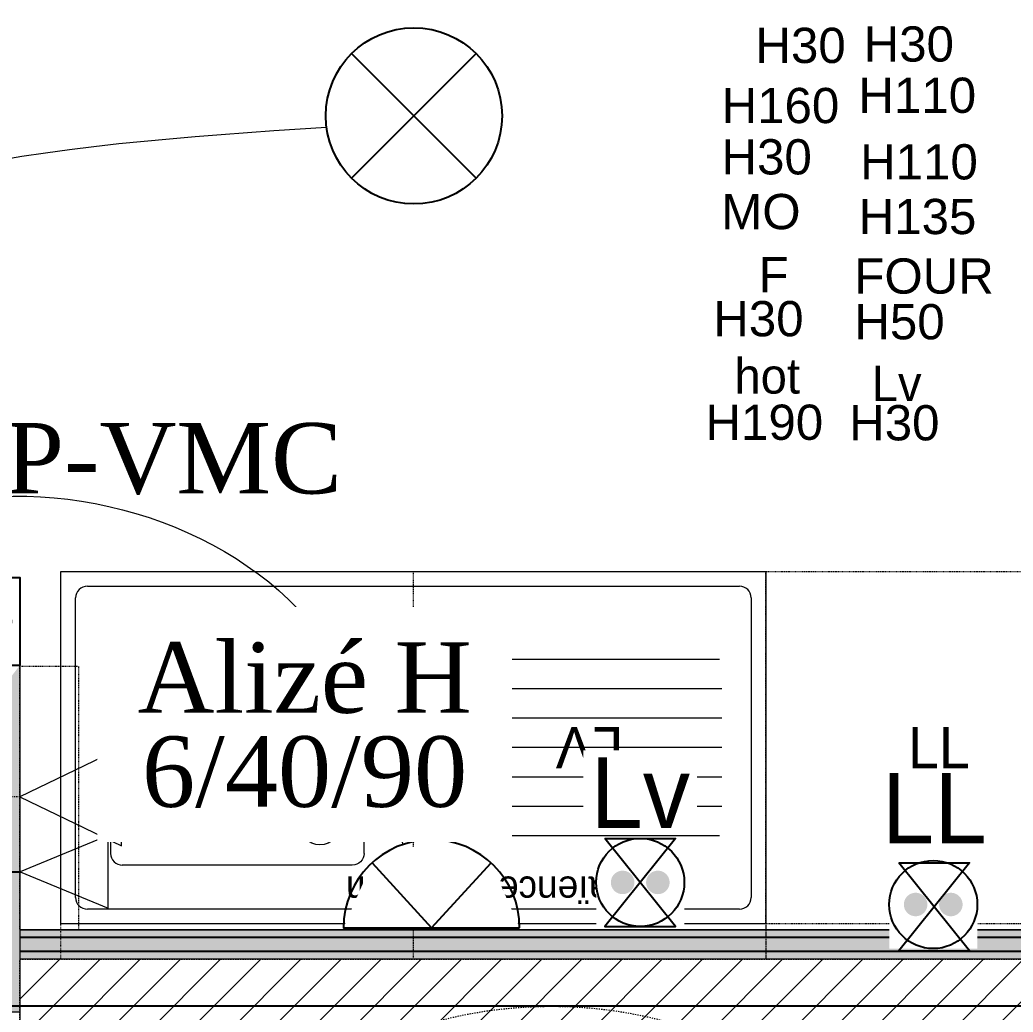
# Model space of a CAD drawing. Header units: centimetres. Extents: x 2191 to 12545, y -680 to 18662.
# Drawn here: x 11049.9 to 11219, y 9140.4 to 9309.3 of the extents above; entities that cross this region are included whole.
import ezdxf

# ---------------------------------------------------------------- set-up
doc = ezdxf.new("R2010")
doc.units = ezdxf.units.CM
for name, pattern in [('Style de ligne -1', [0.41664, 0.20828, -0.20836]), ('Style de ligne -13', [0.147638, 0.098425, -0.049213]), ('Style de ligne -5', [0.20828, 0.069425, -0.138855]), ('VW-01', [0.41656, 0.20828, -0.20828])]:
    doc.linetypes.add(name, pattern=pattern)
for name, color, linetype, lineweight in [('B AmÈnagement intÈrieur_Hatch', 7, 'Continuous', 5), ('F REMPLISSAGE-vert clair_Hatch', 7, 'Continuous', 5), ('F REMPLISSAGE-vert foncÈ_Hatch', 7, 'Continuous', 5), ('prlm-ELEC-CFO', 1, 'Continuous', 25)]:
    doc.layers.add(name, color=color, linetype=linetype, lineweight=lineweight)
for name, color, linetype in [('B Aménagement intérieur', 252, 'Continuous'), ('B Faux plafonds', 252, 'Continuous'), ('B Faux plafonds_Hatch', 252, 'Continuous'), ('B GÈnÈral_Hatch', 252, 'Continuous'), ('B Général', 252, 'Continuous'), ('C ANNOTATIONS-PMR', 252, 'Style de ligne -5'), ('C ANNOTATIONS-prestations', 252, 'Continuous'), ('D SURFACES-shab', 252, 'Continuous'), ('F REMPLISSAGE-vert clair', 252, 'Continuous'), ('F REMPLISSAGE-vert foncé', 252, 'Continuous'), ('prlm-EAU-EF', 161, 'Continuous'), ('prlm-VMC', 93, 'Continuous')]:
    doc.layers.add(name, color=color, linetype=linetype)
doc.styles.add('Arial', font='arial.ttf')
doc.styles.add('Eurostile', font='Eurosti.TTF')
doc.styles.add('Eurostile (italic)', font='Eurostib.TTF')
doc.styles.add('prlm-elec-cfo', font='comic.ttf', dxfattribs={"height": 12})
doc.styles.add('prlm-vmc', font='pala.ttf', dxfattribs={"height": 14})

# ---------------------------------------------------------------- blocks, each defined once
blk = doc.blocks.new('xi.be')
at = {"layer": 'prlm-VMC', "color": 0, "linetype": 'ByBlock', "lineweight": 5, "flags": 128}
blk.add_lwpolyline([(-6.17, -15), (6.17, -15), (0, 0)], close=True, dxfattribs=at)
at = {"layer": 'prlm-VMC', "color": 0, "linetype": 'ByBlock', "lineweight": 5}
blk.add_solid([(0, -1), (5.17, -14), (-5.17, -14), (0, -1)], dxfattribs=at)
blk = doc.blocks.new('xi.bp-vmc-cui')
at = {"layer": 'prlm-VMC', "color": 0, "linetype": 'ByBlock', "lineweight": -2, "flags": 128}
blk.add_lwpolyline([(-7.5, 7.5), (7.5, 7.5), (7.5, -7.5), (-7.5, -7.5)], close=True, dxfattribs=at)
at = {"layer": 'prlm-VMC', "color": 0, "linetype": 'ByBlock', "lineweight": -2}
blk.add_circle((0, 0), 6, dxfattribs=at)
blk = doc.blocks.new('xi.ECAP')
at = {"color": 0}
blk.add_wipeout([(-15, 0), (-10.13, 11.06), (0, 15), (10.13, 11.06), (15, 0)], dxfattribs=at).dxf.layer = 'prlm-ELEC-CFO'
at = {"layer": 'prlm-ELEC-CFO', "color": 0, "linetype": 'ByBlock', "lineweight": -2, "flags": 128}
blk.add_lwpolyline([(15, 0, 1), (-15, 0)], format="xyb", close=True, dxfattribs=at)
at = {"layer": 'prlm-ELEC-CFO', "color": 0}
blk.add_lwpolyline([(-10.13, 11.06), (0, 0), (10.13, 11.06)], dxfattribs=at)
blk = doc.blocks.new('xi.PTCE')
at = {"layer": 'prlm-ELEC-CFO', "color": 0}
for points in [[(-10.61, 10.61), (10.61, -10.61)], [(10.61, 10.61), (-10.61, -10.61)]]:
    blk.add_lwpolyline(points, dxfattribs=at)
at = {"layer": 'prlm-ELEC-CFO', "color": 0, "linetype": 'ByBlock'}
blk.add_circle((0, 0), 15, dxfattribs=at)
blk = doc.blocks.new('xi.LV')
at = {"color": 0, "lineweight": 5}
blk.add_wipeout([(-7.5, -7.5), (7.5, -7.5), (7.5, 7.5), (-7.5, 7.5)], dxfattribs=at).dxf.layer = 'prlm-ELEC-CFO'
at = {"layer": 'prlm-ELEC-CFO', "color": 0, "linetype": 'ByBlock', "lineweight": 5, "const_width": 2}
for points in [[(-4, 0, 1), (-2, 0, 1)], [(2, 0, 1), (4, 0, 1)]]:
    blk.add_lwpolyline(points, format="xyb", close=True, dxfattribs=at)
at = {"layer": 'prlm-ELEC-CFO', "color": 0, "linetype": 'ByBlock', "lineweight": -2}
blk.add_circle((0, 0), 7.5, dxfattribs=at)
blk = doc.blocks.new('xi.LVrob')
at = {"layer": 'prlm-EAU-EF', "color": 0}
blk.add_lwpolyline([(-6, 7.5), (6, 7.5), (-6, -7.5), (6, -7.5)], close=True, dxfattribs=at)
blk = doc.blocks.new('xi.LL')
at = {"color": 0, "lineweight": 5}
blk.add_wipeout([(-7.5, -7.5), (7.5, -7.5), (7.5, 7.5), (-7.5, 7.5)], dxfattribs=at).dxf.layer = 'prlm-ELEC-CFO'
at = {"layer": 'prlm-ELEC-CFO', "color": 0, "linetype": 'ByBlock', "lineweight": 5, "const_width": 2}
for points in [[(-4, 0, 1), (-2, 0, 1)], [(2, 0, 1), (4, 0, 1)]]:
    blk.add_lwpolyline(points, format="xyb", close=True, dxfattribs=at)
at = {"layer": 'prlm-ELEC-CFO', "color": 0, "linetype": 'ByBlock', "lineweight": -2}
blk.add_circle((0, 0), 7.5, dxfattribs=at)
blk = doc.blocks.new('xi.LLrob')
at = {"layer": 'prlm-EAU-EF', "color": 0}
blk.add_lwpolyline([(-6, 7.5), (6, 7.5), (-6, -7.5), (6, -7.5)], close=True, dxfattribs=at)
blk = doc.blocks.new('Rond 150_PMR')
at = {"layer": 'B Général', "color": 154, "linetype": 'VW-01', "lineweight": 5, "true_color": 0x0053a6}
blk.add_circle((0, 0), 75, dxfattribs=at)
at = {"layer": 'B Général', "color": 154, "true_color": 0x0053a6, "insert": (-61.5, 0), "char_height": 7.059, "attachment_point": 5, "rotation": 90, "line_spacing_factor": 0.894142, "style": 'Eurostile (italic)'}
blk.add_mtext('Ø 150 PMR', dxfattribs=at)
blk = doc.blocks.new('Lave Vaisselle')
at = {"layer": 'B Général', "color": 7, "linetype": 'Style de ligne -13', "lineweight": 5, "flags": 128}
blk.add_lwpolyline([(-30, 30), (-30, 36), (30, 36), (30, 30)], dxfattribs=at)
blk.add_lwpolyline([(-30, 30), (30, 30), (30, -30), (-30, -30)], close=True, dxfattribs=at)
at = {"layer": 'B Général', "color": 7, "insert": (0, 0), "char_height": 7.059, "attachment_point": 5, "line_spacing_factor": 0.894142, "style": 'Eurostile'}
blk.add_mtext('LV', dxfattribs=at)
blk = doc.blocks.new('Evier 120x60')
at = {"layer": 'B Général', "color": 7, "linetype": 'Continuous', "lineweight": 5}
for p, q in [((-55.5, -2.5), (55.5, -2.5)), ((-57.5, -55.5), (-57.5, -4.5)), ((57.5, -4.5), (57.5, -55.5)), ((-52.12, -15), (-7.88, -15)), ((-52.5, -20), (-7.5, -20)), ((-52.5, -25), (-7.5, -25)), ((-52.5, -30), (-7.5, -30)), ((-52.5, -35), (-7.5, -35)), ((-52.5, -40), (-7.5, -40)), ((-52.12, -45), (-7.88, -45)), ((28.75, -45.8), (28.75, -45.8)), ((12.27, -52.47), (12.27, -52.47)), ((55.5, -57.5), (-55.5, -57.5))]:
    blk.add_line(p, q, dxfattribs=at)
at = {"layer": 'B Général', "color": 7, "linetype": 'Style de ligne -5', "lineweight": 5, "flags": 128}
blk.add_lwpolyline([(-60, 0), (-60, 6), (60, 6), (60, 0)], dxfattribs=at)
at = {"layer": 'B Général', "color": 7, "linetype": 'Continuous', "lineweight": 5, "flags": 128}
blk.add_lwpolyline([(-60, 0), (60, 0), (60, -60), (-60, -60)], close=True, dxfattribs=at)
for points in [[(8.4, -12), (8.4, -48, 0.414212), (10.4, -50), (49.55, -50, 0.198914), (50.96, -49.41, 0.198914), (51.55, -48), (51.55, -12, 0.414214), (49.55, -10)], [(8.4, -12, -0.414212), (10.4, -10), (49.6, -10)]]:
    blk.add_lwpolyline(points, format="xyb", dxfattribs=at)
at = {"layer": 'B Général', "color": 7, "linetype": 'Continuous', "lineweight": 5}
for centre, start, end in [((-55.5, -4.5), 90, 180), ((55.5, -4.5), 0, 90), ((-55.5, -55.5), 180, 270), ((55.5, -55.5), 270, 0)]:
    blk.add_arc(centre, 2, start, end, dxfattribs=at)
blk.add_ellipse((15.9, -17), major_axis=(3.54, 0), ratio=1, dxfattribs=at)
at = {"layer": 'B Général', "color": 7}
blk.add_blockref('Lave Vaisselle', (-30, -30), dxfattribs=at)
at = {"layer": 'C ANNOTATIONS-prestations', "insert": (-37.15, -3.37), "char_height": 4.706, "attachment_point": 1, "line_spacing_factor": 0.894142, "style": 'Eurostile (italic)'}
blk.add_mtext('Faïence ht: 60cm', dxfattribs=at)
blk = doc.blocks.new('Groupe-146-1')
at = {"layer": 'B Général', "color": 7, "linetype": 'Style de ligne -13', "lineweight": 5, "flags": 128}
blk.add_lwpolyline([(11808.04, 4406.39), (11868.04, 4406.39), (11868.04, 4346.39), (11808.04, 4346.39)], close=True, dxfattribs=at)
at = {"layer": 'B Général', "color": 7, "insert": (11837.51, 4376.39), "char_height": 7.059, "attachment_point": 5, "line_spacing_factor": 0.894142, "style": 'Eurostile'}
blk.add_mtext('LL', dxfattribs=at)
blk = doc.blocks.new('VMC')
at = {"layer": 'B Général', "color": 7, "linetype": 'Style de ligne -1', "lineweight": 13}
blk.add_line((0, 10.77), (0, 17), dxfattribs=at)
at = {"layer": 'B Général', "color": 250, "linetype": 'Continuous', "lineweight": 5, "true_color": 0x444444, "flags": 128}
blk.add_lwpolyline([(0, 10.77), (-8.34, -6.52), (8.34, -6.52)], close=True, dxfattribs=at)
at = {"layer": 'C ANNOTATIONS-prestations', "insert": (-7.15, -7.39), "char_height": 4.706, "attachment_point": 1, "line_spacing_factor": 0.894142, "style": 'Eurostile'}
blk.add_mtext('VMC', dxfattribs=at)

msp = doc.modelspace()

# ---------------------------------------------------------------- hatches: boundary and pattern name
at = {"layer": 'B Faux plafonds_Hatch', "linetype": 'Continuous', "lineweight": 5, "true_color": 0xaaaaaa}
h = msp.add_hatch(dxfattribs=at)
h.set_pattern_fill('F_P__SOFFITE', color=253, style=0, pattern_type=2)
h.set_pattern_definition([(45, (-631.1073, 4809.249), (-3.5277778, 3.3072917), [])])
h.paths.add_polyline_path([(11049.93, 9149.42), (11303.34, 9149.42), (11303.34, 9101.44), (11049.93, 9101.44)])

# ---------------------------------------------------------------- linework, layer by layer
at = {"layer": 'B AmÈnagement intÈrieur_Hatch', "color": 9, "linetype": 'Continuous', "true_color": 0xc0dcc0}
for points in [[(11042.93, 9190.42), (11049.93, 9199.42), (11042.93, 9147.42), (11049.93, 9140.42)], [(11042.93, 9147.42), (11049.93, 9140.42), (10956.93, 9147.42), (10949.93, 9140.42)]]:
    msp.add_solid(points, dxfattribs=at)
at = {"layer": 'B Aménagement intérieur', "color": 98, "linetype": 'Continuous', "lineweight": 13, "true_color": 0x004400}
for p, q in [((11049.93, 9199.42), (11049.93, 9140.42)), ((11049.93, 9140.42), (10949.93, 9140.42))]:
    msp.add_line(p, q, dxfattribs=at)
at = {"layer": 'B Faux plafonds', "color": 7, "linetype": 'VW-01', "lineweight": 5, "flags": 128}
msp.add_lwpolyline([(11049.93, 9149.42), (11303.34, 9149.42), (11303.34, 9101.44), (11049.93, 9101.44)], close=True, dxfattribs=at)
at = {"layer": 'B GÈnÈral_Hatch', "color": 9, "linetype": 'Continuous', "true_color": 0xc0dcc0}
msp.add_solid([(11303.34, 9154.42), (11303.34, 9149.42), (11049.93, 9154.42), (11049.93, 9149.42)], dxfattribs=at)
at = {"layer": 'B Général', "color": 98, "linetype": 'Continuous', "lineweight": 13, "true_color": 0x004400}
for p, q in [((11303.34, 9154.42), (11049.93, 9154.42)), ((11303.34, 9149.42), (11049.93, 9149.42))]:
    msp.add_line(p, q, dxfattribs=at)
at = {"layer": 'B Général', "color": 7, "linetype": 'Style de ligne -13', "lineweight": 5, "flags": 128}
msp.add_lwpolyline([(11049.93, 9199.32), (11059.93, 9199.32), (11059.93, 9154.42), (11049.93, 9154.42)], close=True, dxfattribs=at)
at = {"layer": 'D SURFACES-shab', "lineweight": 18, "flags": 128}
for points in [[(11049.93, 9154.42), (11303.34, 9154.42), (11303.34, 9692.42), (10954.93, 9692.42), (10954.93, 9199.42), (11049.93, 9199.42)], [(11303.34, 8961.44), (11303.34, 9149.42), (11114.93, 9149.42), (11114.93, 9149.42), (11049.93, 9149.42), (11049.93, 9101.44), (10954.93, 9101.44), (10954.93, 8961.44)]]:
    msp.add_lwpolyline(points, close=True, dxfattribs=at)
at = {"layer": 'F REMPLISSAGE-vert clair'}
for p, q in [((11303.34, 9153.12), (11049.93, 9153.12)), ((11303.34, 9150.72), (11049.93, 9150.72))]:
    msp.add_line(p, q, dxfattribs=at)
at = {"layer": 'F REMPLISSAGE-vert clair_Hatch', "color": 9, "linetype": 'Continuous', "true_color": 0xc0dcc0}
msp.add_solid([(11303.34, 9150.72), (11303.34, 9153.12), (11049.93, 9150.72), (11049.93, 9153.12)], dxfattribs=at)
at = {"layer": 'F REMPLISSAGE-vert foncÈ_Hatch', "color": 54, "linetype": 'Continuous', "true_color": 0x99aa00}
for points in [[(11049.93, 9199.42), (11048.63, 9197.75), (11049.93, 9140.42), (11048.63, 9141.72)], [(11303.34, 9153.12), (11303.34, 9154.42), (11049.93, 9153.12), (11049.93, 9154.42)], [(11303.34, 9149.42), (11303.34, 9150.72), (11049.93, 9149.42), (11049.93, 9150.72)], [(11049.93, 9140.42), (11048.63, 9141.72), (10949.93, 9140.42), (10951.23, 9141.72)]]:
    msp.add_solid(points, dxfattribs=at)
at = {"layer": 'F REMPLISSAGE-vert foncé', "color": 98, "linetype": 'Continuous', "lineweight": 13, "true_color": 0x004400}
for p, q in [((11049.93, 9199.42), (11049.93, 9140.42)), ((11303.34, 9154.42), (11049.93, 9154.42)), ((11303.34, 9149.42), (11049.93, 9149.42)), ((11049.93, 9140.42), (10949.93, 9140.42))]:
    msp.add_line(p, q, dxfattribs=at)
at = {"layer": 'F REMPLISSAGE-vert foncé'}
for p, q in [((11303.34, 9153.12), (11049.93, 9153.12)), ((11303.34, 9150.72), (11049.93, 9150.72))]:
    msp.add_line(p, q, dxfattribs=at)
at = {"layer": 'prlm-ELEC-CFO', "lineweight": 13}
msp.add_spline([(11004.5, 9206.2), (10998.35, 9256.09), (11102.14, 9291.07)], degree=3, dxfattribs=at)
at = {"layer": 'prlm-VMC'}
for points in [[(11030.63, 9164.27), (11049.97, 9164.27)], [(11022.63, 9156.27), (11022.63, 9141.46), (11289.89, 9141.46)]]:
    msp.add_lwpolyline(points, dxfattribs=at)

# ---------------------------------------------------------------- block references
at = {"layer": 'B Général', "color": 7}
for name, p, rotation in [('Evier 120x60', (11116.93, 9155.42), 180), ('VMC', (11060.71, 9177.07), 90)]:
    msp.add_blockref(name, p, dxfattribs=dict(at, rotation=rotation))
msp.add_blockref('Groupe-146-1', (-631.11, 4809.03), dxfattribs=at)
at = {"layer": 'C ANNOTATIONS-PMR', "color": 7, "rotation": 270}
msp.add_blockref('Rond 150_PMR', (11140.39, 9066.4), dxfattribs=at)
at = {"layer": 'prlm-ELEC-CFO'}
msp.add_blockref('xi.PTCE', (11117.02, 9292.97), dxfattribs=at)
at = {"layer": 'prlm-VMC'}
msp.add_blockref('xi.bp-vmc-cui', (11042.45, 9206.88), dxfattribs=at)
at = {"layer": 'prlm-VMC', "ltscale": 50, "rotation": 90}
msp.add_blockref('xi.be', (11049.97, 9164.27), dxfattribs=at)

# ---------------------------------------------------------------- texts
at = {"layer": 'prlm-ELEC-CFO', "lineweight": 25, "style": 'Arial'}
for s, p in [('H30', (11175.16, 9301.97)), ('H30', (11193.58, 9302.21)), ('H110', (11192.7, 9293.48)), ('H160', (11169.4, 9291.73)), ('H30', (11169.39, 9283)), ('H110', (11192.99, 9282.15)), ('MO', (11169.35, 9273.68)), ('H135', (11192.74, 9272.84)), ('F', (11175.69, 9262.94)), ('FOUR', (11192, 9262.71)), ('H30', (11167.98, 9255.45)), ('H50', (11192, 9254.93)), ('H190', (11166.66, 9237.82))]:
    msp.add_text(s, height=6, dxfattribs=at).set_placement(p)
at = {"layer": 'prlm-VMC', "insert": (11035.29, 9240.69), "char_height": 12, "attachment_point": 1, "style": 'prlm-vmc'}
msp.add_mtext_dynamic_manual_height_columns('BP-VMC', width=101.1298, gutter_width=50, heights=[0], dxfattribs=at)

# ---------------------------------------------------------------- next in the draw order: block references
at = {"layer": 'prlm-ELEC-CFO'}
for name, p in [('xi.ECAP', (11120.02, 9154.75)), ('xi.LV', (11155.55, 9162.48)), ('xi.LL', (11205.43, 9158.72))]:
    msp.add_blockref(name, p, dxfattribs=at)

# ---------------------------------------------------------------- next in the draw order: texts
at = {"layer": 'prlm-ELEC-CFO', "lineweight": 20, "line_spacing_factor": 0.8, "style": 'prlm-elec-cfo', "bg_fill": 3, "bg_fill_color": 256, "bg_fill_transparency": 0}
for s, insert, char_height, attachment_point, box_fill_scale in [('hot', (11177.17, 9251.69), 6, 2, 0.95), ('Lv', (11199.2, 9247.42), 6, 5, 1.1), ('LL', (11205.05, 9174.98), 12, 5, 1.1)]:
    msp.add_mtext(s, dxfattribs=dict(at, insert=insert, char_height=char_height, attachment_point=attachment_point, box_fill_scale=box_fill_scale))

# ---------------------------------------------------------------- next in the draw order: linework, layer by layer
at = {"layer": 'prlm-ELEC-CFO', "lineweight": 13}
msp.add_spline([(11004.5, 9206.2), (11031.21, 9225), (11098.68, 9207.48), (11115.15, 9168.94)], degree=3, dxfattribs=at)

# ---------------------------------------------------------------- next in the draw order: block references
at = {"layer": 'prlm-EAU-EF'}
msp.add_blockref('xi.LLrob', (11205.6, 9158.34), dxfattribs=at)

# ---------------------------------------------------------------- next in the draw order: texts
at = {"layer": 'prlm-EAU-EF', "lineweight": 20, "insert": (11205.6, 9175.13), "char_height": 12, "attachment_point": 5, "line_spacing_factor": 0.8, "style": 'prlm-elec-cfo', "bg_fill": 3, "box_fill_scale": 1.1, "bg_fill_color": 256, "bg_fill_transparency": 0}
msp.add_mtext('LL', dxfattribs=at)
at = {"layer": 'prlm-ELEC-CFO', "lineweight": 25, "style": 'Arial'}
msp.add_text('H30', height=6, dxfattribs=at).set_placement((11191.12, 9237.73))
at = {"layer": 'prlm-ELEC-CFO', "lineweight": 20, "insert": (11155.55, 9177.76), "char_height": 12, "attachment_point": 5, "line_spacing_factor": 0.8, "style": 'prlm-elec-cfo', "bg_fill": 3, "box_fill_scale": 1.1, "bg_fill_color": 256, "bg_fill_transparency": 0}
msp.add_mtext('Lv', dxfattribs=at)

# ---------------------------------------------------------------- next in the draw order: texts
at = {"layer": 'prlm-EAU-EF', "lineweight": 20, "insert": (11155.55, 9177.76), "char_height": 12, "attachment_point": 5, "line_spacing_factor": 0.8, "style": 'prlm-elec-cfo', "bg_fill": 3, "box_fill_scale": 1.1, "bg_fill_color": 256, "bg_fill_transparency": 0}
msp.add_mtext('Lv', dxfattribs=at)
at = {"layer": 'prlm-VMC', "ltscale": 25, "insert": (11098.41, 9189.26), "char_height": 12, "width": 58.6147, "attachment_point": 5, "line_spacing_factor": 0.8, "style": 'prlm-vmc', "bg_fill": 2}
msp.add_mtext('Alizé H 6/40/90', dxfattribs=at)

# ---------------------------------------------------------------- next in the draw order: block references
at = {"layer": 'prlm-EAU-EF'}
msp.add_blockref('xi.LVrob', (11155.55, 9162.48), dxfattribs=at)

doc.saveas('drawing.dxf')
